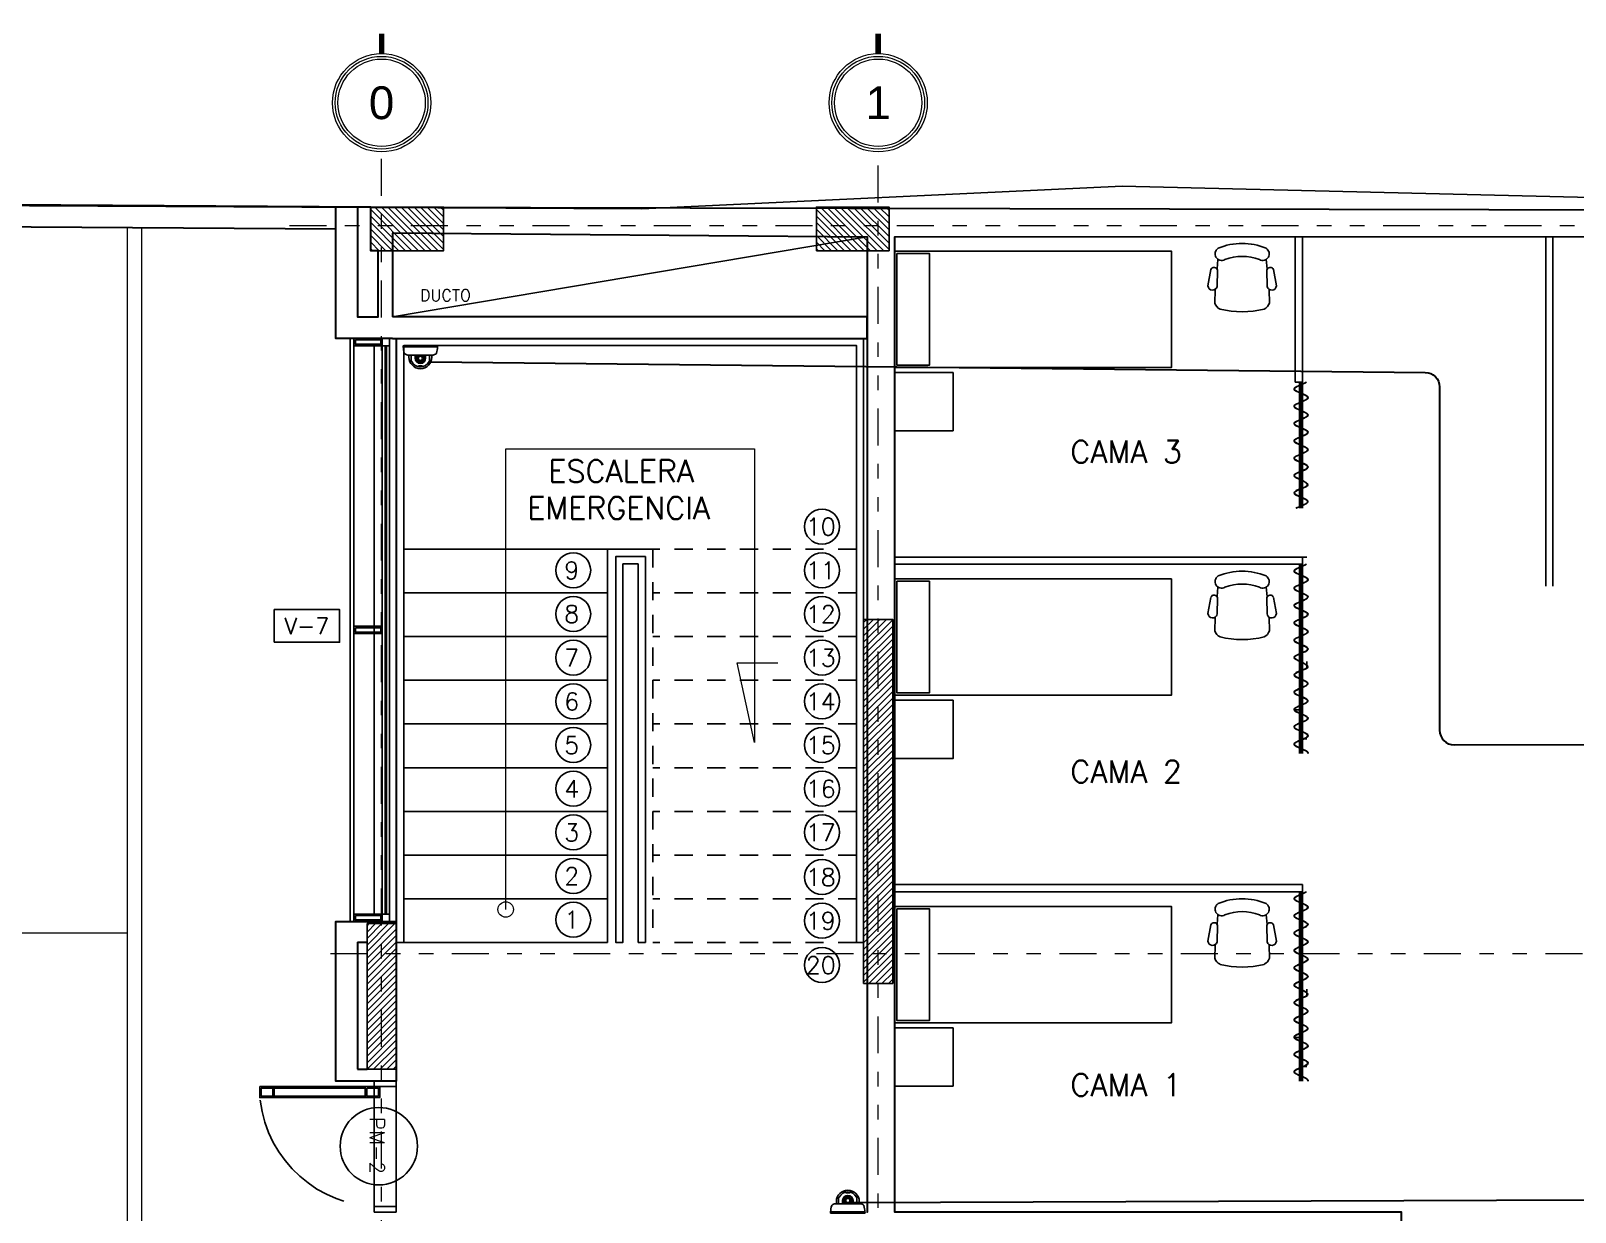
# Model space of a CAD drawing. Header units: millimetres. Extents: x 2056 to 4470, y 1400 to 3101.
# Drawn here: x 2087.92 to 2098.54, y 1544.04 to 1552.15 of the extents above; entities that cross this region are included whole.
import ezdxf
from ezdxf.enums import TextEntityAlignment as Align

# ---------------------------------------------------------------- set-up
doc = ezdxf.new("R2010")
doc.units = ezdxf.units.MM
for name, pattern in [('DIVIDE', [31.75, 12.7, -6.35, 0, -6.35, 0, -6.35]), ('HIDDEN', [9.525, 6.35, -3.175]), ('HIDDEN2', [0.1875, 0.125, -0.0625])]:
    doc.linetypes.add(name, pattern=pattern)
for name, color, linetype in [('0-PROYECCION', 8, 'HIDDEN2'), ('A-252', 252, 'Continuous'), ('A-253', 253, 'Continuous'), ('A-ANNO-DIMS-GRID', 195, 'Continuous'), ('A-ANNO-DOOR', 134, 'Continuous'), ('A-ANNO-GLAZ', 124, 'Continuous'), ('A-ANNO-TEXT', 190, 'Continuous'), ('A-COLS', 6, 'Continuous'), ('A-COLS-HTCH', 8, 'Continuous'), ('A-DOOR', 154, 'Continuous'), ('A-DUCT', 251, 'Continuous'), ('A-FLOR-STRS', 2, 'Continuous'), ('A-FURN', 252, 'Continuous'), ('A-GRID-COLS', 75, 'DIVIDE'), ('A-PLAN-2', 4, 'Continuous'), ('A-WALL-SILL', 205, 'Continuous'), ('Cableado', 134, 'Continuous'), ('Camara', 11, 'Continuous')]:
    doc.layers.add(name, color=color, linetype=linetype)
for name, color, linetype, lineweight in [('A-PL6', 8, 'Continuous', 15), ('A-WALL', 16, 'Continuous', 30), ('PL MUEBLES', 251, 'Continuous', 13)]:
    doc.layers.add(name, color=color, linetype=linetype, lineweight=lineweight)
doc.styles.add('NUEVO', font='SIMPLEX')
doc.styles.add('ROMAN', font='arial.ttf')
doc.styles.add('ROMANS', font='romans')
doc.linetypes.add('ZIGZAG', pattern='A,0.0001,-0.2,[131,ltypeshp.shx,S=0.2,R=0,X=-0.2,Y=0],-0.4,[131,ltypeshp.shx,S=0.2,R=180,X=0.2,Y=0],-0.2', length=0.8001)

# ---------------------------------------------------------------- blocks, each defined once
blk = doc.blocks.new('CAMA 0.80')
at = {"ltscale": 0.02}
blk.add_lwpolyline([(0, 0), (0, -0.8), (1.9, -0.8), (1.9, 0), (0, 0)], dxfattribs=at)
for points in [[(0.014, -0.016), (0.237, -0.016), (0.237, -0.784), (0.014, -0.784)], [(0, -0.834), (0.4, -0.834), (0.4, -1.234), (0, -1.234)]]:
    blk.add_lwpolyline(points, close=True, dxfattribs=at)
blk = doc.blocks.new('SILLA 8')
for p, q in [((0.29, 0.215), (0.179, 0.235)), ((0.06, 0.188), (0.152, 0.185)), ((0.286, 0.169), (0.174, 0.172)), ((0.295, 0.172), (0.36, 0.166)), ((0.06, -0.188), (0.152, -0.185)), ((0.286, -0.169), (0.174, -0.172)), ((0.295, -0.172), (0.36, -0.166)), ((0.29, -0.215), (0.179, -0.235))]:
    blk.add_line(p, q)
for centre, radius, start, end in [((0.181, 0.203), 0.032, 93.5132, 255.9932), ((0.281, 0.193), 0.0242, 282.2827, 67.7765), ((0.616, 0), 0.616, 165.758, 194.242), ((0.076, 0.128), 0.0612, 104.5083, 157.5673), ((0.398, 0.141), 0.0452, 31.265, 209.6825), ((0.038, 0), 0.343, 339.7134, 20.2866), ((0.044, 0), 0.426, 337.2611, 22.7389), ((0.076, -0.128), 0.0612, 202.4327, 255.4917), ((0.181, -0.203), 0.032, 104.0068, 266.4868), ((0.281, -0.193), 0.0242, 292.2235, 77.7173), ((0.398, -0.141), 0.0452, 150.3175, 328.735)]:
    blk.add_arc(centre, radius, start, end)
blk = doc.blocks.new('A$C27043152')
at = {"ltscale": 0.02, "rotation": 90.00000000000938}
blk.add_blockref('SILLA 8', (2.386, 0.817), dxfattribs=at)
at = {"linetype": 'ZIGZAG', "ltscale": 0.2}
blk.add_blockref('CAMA 0.80', (0, 1.234), dxfattribs=at)
blk = doc.blocks.new('escalera de emergencia')
at = {"layer": '0-PROYECCION'}
for p, q in [((3.16, 2.4), (1.76, 2.4)), ((1.76, 2.4), (1.76, -0.3)), ((3.16, 2.1), (1.76, 2.1)), ((3.16, 1.8), (1.76, 1.8)), ((3.16, 1.5), (1.76, 1.5)), ((3.16, 1.2), (1.76, 1.2)), ((3.16, 0.9), (1.76, 0.9)), ((3.16, 0.6), (1.76, 0.6)), ((3.16, 0.3), (1.76, 0.3)), ((3.16, 0), (1.76, 0)), ((3.16, -0.3), (1.76, -0.3))]:
    blk.add_line(p, q, dxfattribs=at)
at = {"layer": 'A-ANNO-GLAZ', "ltscale": 1.5, "elevation": 0}
for points in [[(-0.293, 3.848), (-0.098, 3.848), (-0.098, 3.798), (-0.293, 3.798), (-0.293, 3.848)], [(-0.068, 3.798), (-0.068, -0.106), (-0.078, -0.106), (-0.078, 3.798), (-0.068, 3.798)], [(-0.293, 1.871), (-0.098, 1.871), (-0.098, 1.821), (-0.293, 1.821), (-0.293, 1.871)], [(-0.293, -0.106), (-0.098, -0.106), (-0.098, -0.156), (-0.293, -0.156), (-0.293, -0.106)]]:
    blk.add_lwpolyline(points, dxfattribs=at)
for points in [[(-0.283, 3.838), (-0.108, 3.838), (-0.108, 3.808), (-0.283, 3.808)], [(-0.098, 3.798), (-0.048, 3.798), (-0.048, 3.848), (-0.098, 3.848)], [(-0.098, -0.106), (-0.098, 3.798), (-0.048, 3.798), (-0.048, -0.106)], [(-0.283, 1.861), (-0.108, 1.861), (-0.108, 1.831), (-0.283, 1.831)], [(-0.098, -0.106), (-0.048, -0.106), (-0.048, -0.156), (-0.098, -0.156)], [(-0.283, -0.116), (-0.108, -0.116), (-0.108, -0.146), (-0.283, -0.146)]]:
    blk.add_lwpolyline(points, close=True, dxfattribs=at)
at = {"layer": 'A-ANNO-TEXT'}
for centre in [(2.924, 2.556), (1.214, 2.256), (2.924, 2.256), (1.214, 1.956), (2.924, 1.956), (1.214, 1.656), (2.924, 1.656), (1.214, 1.356), (2.924, 1.356), (1.214, 1.056), (2.924, 1.056), (1.214, 0.756), (2.924, 0.756), (1.214, 0.456), (2.924, 0.456), (1.214, 0.156), (2.924, 0.149), (1.214, -0.144), (2.924, -0.151), (2.924, -0.456)]:
    blk.add_circle(centre, 0.12, dxfattribs=at)
at = {"layer": 'A-FLOR-STRS'}
for p, q in [((1.45, 2.4), (0.05, 2.4)), ((1.45, -0.3), (1.45, 2.4)), ((1.45, 2.4), (1.76, 2.4)), ((0.05, 2.1), (1.45, 2.1)), ((0.05, 1.8), (1.45, 1.8)), ((0.05, 1.5), (1.45, 1.5)), ((0.05, 1.2), (1.45, 1.2)), ((0.05, 0.9), (1.45, 0.9)), ((0.05, 0.6), (1.45, 0.6)), ((0.05, 0.3), (1.45, 0.3)), ((0.05, 0), (1.45, 0)), ((0.05, -0.3), (1.45, -0.3))]:
    blk.add_line(p, q, dxfattribs=at)
at = {"layer": 'A-FURN'}
for points in [[(0.05, -0.3), (0, -0.3), (0, 3.848), (3.21, 3.848), (3.21, -0.3), (3.16, -0.3), (3.16, 3.8), (0.05, 3.8), (0.05, -0.3)], [(1.66, -0.3), (1.71, -0.3), (1.71, 2.35), (1.506, 2.35), (1.506, -0.3), (1.556, -0.3), (1.556, 2.3), (1.66, 2.3)]]:
    blk.add_lwpolyline(points, close=True, dxfattribs=at)
at = {"layer": 'A-PLAN-2', "ltscale": 1.5, "elevation": 0}
blk.add_lwpolyline([(-0.318, 3.848), (-0.318, -0.156), (-0.293, -0.156), (-0.293, 3.848), (-0.318, 3.848)], dxfattribs=at)
at = {"layer": 'A-WALL-SILL', "elevation": 0}
for points in [[(-0.048, -0.156), (-0.003, -0.156), (-0.003, 3.848), (-0.048, 3.848)], [(-0.153, 3.798), (-0.153, -0.106)]]:
    blk.add_lwpolyline(points, dxfattribs=at)
at = {"layer": 'PL MUEBLES'}
for p, q in [((0.75, -0.074), (0.75, 3.089)), ((0.75, 3.089), (1.903, 3.089))]:
    blk.add_line(p, q, dxfattribs=at)
at = {"layer": 'PL MUEBLES', "linetype": 'HIDDEN'}
blk.add_lwpolyline([(1.903, 3.089), (2.46, 3.089), (2.46, 1.074), (2.34, 1.619), (2.62, 1.619)], dxfattribs=at)
at = {"layer": 'PL MUEBLES'}
blk.add_circle((0.75, -0.074), 0.0532, dxfattribs=at)
at = {"layer": 'A-ANNO-TEXT', "style": 'ROMANS'}
for s, height, p in [('ESCALERA', 0.1527, (1.544, 2.937)), ('EMERGENCIA', 0.1527, (1.527, 2.684)), ('10', 0.12, (2.915, 2.555)), ('9', 0.12, (1.204, 2.255)), ('11', 0.12, (2.915, 2.255)), ('8', 0.12, (1.204, 1.955)), ('12', 0.12, (2.915, 1.955)), ('7', 0.12, (1.204, 1.655)), ('13', 0.12, (2.915, 1.655)), ('6', 0.12, (1.204, 1.355)), ('14', 0.12, (2.915, 1.355)), ('5', 0.12, (1.204, 1.055)), ('15', 0.12, (2.915, 1.055)), ('4', 0.12, (1.204, 0.755)), ('16', 0.12, (2.915, 0.755)), ('3', 0.12, (1.204, 0.455)), ('17', 0.12, (2.915, 0.455)), ('2', 0.12, (1.204, 0.155)), ('18', 0.12, (2.915, 0.148)), ('1', 0.12, (1.204, -0.145)), ('19', 0.12, (2.915, -0.152)), ('20', 0.12, (2.915, -0.457))]:
    blk.add_text(s, height=height, dxfattribs=at).set_placement(p, align=Align.MIDDLE)
blk = doc.blocks.new('EJE NUMERO')
at = {"color": 0, "linetype": 'Continuous', "lineweight": 9, "const_width": 0.1}
blk.add_lwpolyline([(0, 1.7), (0, 2.068)], dxfattribs=at)
at = {"color": 0, "linetype": 'Continuous', "lineweight": 9}
for radius in [0.9, 0.85, 0.8]:
    blk.add_circle((0, 0.8), radius, dxfattribs=at)
at = {"lineweight": 9, "style": 'ROMAN'}
blk.add_attdef('1', (-0.199, 0.527), '', height=0.6, dxfattribs=at)
blk = doc.blocks.new('EJES 1 PISO')
at = {"layer": 'A-COLS-HTCH'}
h = blk.add_hatch(dxfattribs=at)
h.set_pattern_fill('ANSI31', color=256, scale=0.01, angle=90, style=0)
h.set_pattern_definition([(135, (1733142.629528, -989011.839646), (-0.02245064030267, -0.02245064030267), [])])
h.paths.add_polyline_path([(-3.487, 36.408), (-3.487, 36.708), (-2.987, 36.708), (-2.987, 36.408)])
h = blk.add_hatch(dxfattribs=at)
h.set_pattern_fill('ANSI31', color=256, scale=0.01, angle=90, style=0)
h.set_pattern_definition([(135, (1733145.69135, -989011.839646), (-0.02245064030267, -0.02245064030267), [])])
h.paths.add_polyline_path([(-0.425, 36.408), (-0.425, 36.708), (0.075, 36.708), (0.075, 36.408)])
h = blk.add_hatch(dxfattribs=at)
h.set_pattern_fill('ANSI31', color=256, scale=0.01, style=0)
h.set_pattern_definition([(45, (-989048.451113, -1733114.360336), (-0.02245064030267, 0.02245064030267), [])])
h.paths.add_polyline_path([(-0.1, 33.875), (0.1, 33.875), (0.1, 31.375), (-0.1, 31.375)])
h = blk.add_hatch(dxfattribs=at)
h.set_pattern_fill('ANSI31', color=256, scale=0.01, style=0)
h.set_pattern_definition([(45, (-989051.864602, -1733114.33033), (-0.02245064030267, 0.02245064030267), [])])
h.paths.add_polyline_path([(-3.513, 31.786), (-3.313, 31.786), (-3.313, 30.786), (-3.513, 30.786)])
at = {"layer": 'A-COLS'}
for points, elevation in [([(-3.487, 36.408), (-3.487, 36.708), (-2.987, 36.708), (-2.987, 36.408)], -0.229), ([(-3.513, 31.786), (-3.313, 31.786), (-3.313, 30.786), (-3.513, 30.786)], 0)]:
    blk.add_lwpolyline(points, close=True, dxfattribs=dict(at, elevation=elevation))
for points in [[(-0.425, 36.408), (-0.425, 36.708), (0.075, 36.708), (0.075, 36.408)], [(-0.1, 33.875), (0.1, 33.875), (0.1, 31.375), (-0.1, 31.375)]]:
    blk.add_lwpolyline(points, close=True, dxfattribs=at)
at = {"layer": 'A-GRID-COLS', "lineweight": 9, "ltscale": 0.02}
for p, q in [((-3.413, 27.599), (-3.413, 37.086)), ((0, 0), (0, 37.056))]:
    blk.add_line(p, q, dxfattribs=at)
for points in [[(-4.046, 36.581), (21.433, 36.581)], [(-3.765, 31.581), (21.433, 31.581)]]:
    blk.add_lwpolyline(points, dxfattribs=at)
at = {"layer": 'A-ANNO-DIMS-GRID'}
ref = blk.add_blockref('EJE NUMERO', (-3.413, 37.124), dxfattribs=dict(at, xscale=0.375, yscale=0.3749999850988388, zscale=0.375))
ref.add_attrib('1', '0', dxfattribs={"layer": '0', "lineweight": 9, "height": 0.225, "style": 'ROMAN'}).set_placement((-3.413, 37.424), align=Align.MIDDLE_CENTER)
ref = blk.add_blockref('EJE NUMERO', (0, 37.124), dxfattribs=dict(at, xscale=0.375, yscale=0.3749999850988388, zscale=0.375))
ref.add_attrib('1', '1', dxfattribs={"layer": '0', "lineweight": 9, "height": 0.225, "style": 'ROMAN'}).set_placement((0, 37.424), align=Align.MIDDLE_CENTER)
blk = doc.blocks.new('PUERTA METALICA 90')
at = {"color": 251, "linetype": 'HIDDEN', "ltscale": 0.35}
for p, q in [((0, -0.862), (0, -0.038)), ((0.15, -0.862), (0.15, -0.038)), ((0.212, -0.787), (0.837, -0.787)), ((0.212, -0.862), (0.837, -0.862))]:
    blk.add_line(p, q, dxfattribs=at)
for points in [[(0, -0.038), (0.15, -0.038), (0.15, -0.038), (0.15, 0), (0, 0), (0, -0.038)], [(0.202, -0.852), (0.122, -0.852), (0.122, -0.797), (0.202, -0.797)], [(0.212, -0.797), (0.212, -0.852), (0.212, -0.852), (0.837, -0.852), (0.837, -0.797), (0.212, -0.797)], [(0.927, -0.852), (0.847, -0.852), (0.847, -0.797), (0.927, -0.797)], [(0, -0.862), (0.15, -0.862), (0.15, -0.862), (0.15, -0.9), (0, -0.9), (0, -0.862)]]:
    blk.add_lwpolyline(points, close=True)
for points in [[(0.212, -0.862), (0.112, -0.862), (0.112, -0.787), (0.212, -0.787), (0.212, -0.862)], [(0.937, -0.862), (0.837, -0.862), (0.837, -0.787), (0.937, -0.787), (0.937, -0.862)]]:
    blk.add_lwpolyline(points)
at = {"color": 251, "linetype": 'HIDDEN', "ltscale": 0.15}
blk.add_arc((0.111, -0.866), 0.829, 6.7271, 89.8998, dxfattribs=at)
blk = doc.blocks.new('N-PUE')
blk.add_circle((0, 0), 0.00332)
at = {"style": 'NUEVO'}
blk.add_attdef('PUE', text='', height=0.0015, dxfattribs=at).set_placement((-0.00006, -0.00013), align=Align.MIDDLE)
blk = doc.blocks.new('V')
blk.add_lwpolyline([(-0.003, -0.003), (-0.003, 0), (0.003, 0), (0.003, -0.003)], close=True)
at = {"style": 'NUEVO', "flags": 4}
blk.add_attdef('VEN', text='', height=0.0015, dxfattribs=at).set_placement((0, -0.0015), align=Align.MIDDLE)
blk = doc.blocks.new('lote')
at = {"layer": 'A-252'}
blk.add_lwpolyline([(-0.375, 49.905), (7.108, 49.863), (10.408, 50.016), (15.054, 49.898), (25.409, 49.965), (28.021, 50.037), (33.37, 50.224), (33.837, 36.855), (33.651, 33.418), (33.389, 19.765), (33.242, 13.607), (28.462, 13.306), (24.689, 13.069), (16.727, 12.496), (9.254, 12.098), (2.53, 11.676)], dxfattribs=at)
blk = doc.blocks.new('Camara-B')
at = {"layer": 'Camara'}
for points in [[(-0.0297, 0.0145), (-0.0298, 0.016), (0.0293, 0.016), (0.0292, 0.0145)], [(0.0292, 0.0145), (0.0292, 0.0143), (-0.0297, 0.0143), (-0.0297, 0.0145)]]:
    blk.add_lwpolyline(points, close=True, dxfattribs=at)
for points in [[(-0.0297, 0.0139, 0.072126), (-0.0279, 0.0033, 0.171597), (-0.0271, 0.0023, 0.084432), (-0.022, 0.0001, 0.060784), (-0.0216, 0), (0.021, 0, 0.060784), (0.0215, 0.0001, 0.084432), (0.0266, 0.0023, 0.171597), (0.0274, 0.0033, 0.072126), (0.0292, 0.0139)], [(-0.0199, 0), (-0.0199, -0.0037, 1), (0.0194, -0.0037), (0.0194, 0)], [(-0.015, -0.011, 0.641525), (0.0145, -0.011), (0.0155, -0.0107), (0.0155, 0), (0.0087, 0), (0.0087, -0.0054, -1), (-0.0092, -0.0054), (-0.0092, 0), (-0.016, 0), (-0.016, -0.0107)], [(-0.0067, 0), (-0.0067, -0.0054, 1), (0.0062, -0.0054), (0.0062, 0), (0.0058, 0), (0.0058, -0.0054, -1), (-0.0063, -0.0054), (-0.0063, 0)], [(0.0029, -0.0006), (0.0029, -0.0008, -0.541232), (0.0027, -0.0009, 0.302819), (-0.0033, -0.0009, -0.541232), (-0.0034, -0.0008), (-0.0034, -0.0006, 3.288548)], [(0.0027, -0.0189, 1), (0.0027, -0.0184), (-0.0032, -0.0184, 1), (-0.0032, -0.0189)], [(0.0021, -0.0194, 1), (0.0021, -0.019), (-0.0026, -0.019, 1), (-0.0026, -0.0194)], [(0.0015, -0.02, 1), (0.0015, -0.0195), (-0.002, -0.0195, 1), (-0.002, -0.02)]]:
    blk.add_lwpolyline(points, format="xyb", close=True, dxfattribs=at)
blk.add_circle((-0.0003, -0.0055), 0.00358, dxfattribs=at)

msp = doc.modelspace()

# ---------------------------------------------------------------- linework, layer by layer
at = {"layer": 'A-DUCT', "elevation": 0}
msp.add_lwpolyline([(2093.672, 1550.739), (2090.409, 1550.189)], dxfattribs=at)
at = {"layer": 'A-FURN'}
for p, q in [((2096.612, 1549.739), (2096.612, 1550.739)), ((2096.662, 1549.739), (2096.662, 1550.739)), ((2098.334, 1550.739), (2098.334, 1548.339)), ((2098.384, 1550.739), (2098.384, 1548.339)), ((2096.642, 1548.539), (2096.692, 1548.539)), ((2096.662, 1548.489), (2096.662, 1548.539)), ((2096.642, 1547.289), (2096.692, 1547.289)), ((2096.662, 1546.239), (2096.662, 1546.289)), ((2096.642, 1545.039), (2096.692, 1545.039))]:
    msp.add_line(p, q, dxfattribs=at)
for points in [[(2096.662, 1549.739), (2096.612, 1549.739)], [(2096.642, 1549.739), (2096.642, 1548.874)], [(2096.652, 1549.739), (2096.652, 1548.874)], [(2096.662, 1549.739), (2096.662, 1548.874)], [(2096.662, 1548.539), (2093.862, 1548.539)], [(2096.662, 1548.489), (2093.862, 1548.489), (2093.862, 1548.539)], [(2096.642, 1548.489), (2096.642, 1547.189)], [(2096.652, 1548.489), (2096.652, 1547.189)], [(2096.662, 1548.489), (2096.662, 1547.189)], [(2096.692, 1547.821), (2096.692, 1547.771)], [(2096.662, 1547.489), (2096.612, 1547.489)], [(2096.662, 1546.289), (2093.862, 1546.289)], [(2096.662, 1546.239), (2093.862, 1546.239), (2093.862, 1546.289)], [(2096.642, 1546.239), (2096.642, 1544.939)], [(2096.652, 1546.239), (2096.652, 1544.939)], [(2096.662, 1546.239), (2096.662, 1544.939)], [(2096.692, 1545.571), (2096.692, 1545.521)], [(2096.662, 1545.239), (2096.612, 1545.239)]]:
    msp.add_lwpolyline(points, dxfattribs=at)
for points, knots in [([(2096.69, 1549.739), (2096.678, 1549.732), (2096.659, 1549.725), (2096.619, 1549.708), (2096.601, 1549.699), (2096.612, 1549.681), (2096.637, 1549.671), (2096.681, 1549.653), (2096.7, 1549.644), (2096.702, 1549.624), (2096.683, 1549.616), (2096.642, 1549.598), (2096.619, 1549.59), (2096.601, 1549.573), (2096.609, 1549.565), (2096.644, 1549.548), (2096.669, 1549.539), (2096.698, 1549.523), (2096.705, 1549.515), (2096.691, 1549.5), (2096.675, 1549.493), (2096.637, 1549.477), (2096.613, 1549.468), (2096.599, 1549.448), (2096.63, 1549.436), (2096.681, 1549.415), (2096.701, 1549.406), (2096.701, 1549.385), (2096.681, 1549.377), (2096.638, 1549.359), (2096.615, 1549.35), (2096.598, 1549.33), (2096.624, 1549.319), (2096.681, 1549.295), (2096.709, 1549.283), (2096.688, 1549.258), (2096.65, 1549.246), (2096.61, 1549.226), (2096.601, 1549.219), (2096.616, 1549.204), (2096.636, 1549.195), (2096.677, 1549.178), (2096.698, 1549.17), (2096.704, 1549.15), (2096.686, 1549.141), (2096.644, 1549.123), (2096.62, 1549.114), (2096.601, 1549.097), (2096.608, 1549.091), (2096.641, 1549.074), (2096.665, 1549.064), (2096.695, 1549.045), (2096.703, 1549.036), (2096.69, 1549.021), (2096.673, 1549.016), (2096.634, 1549.001), (2096.612, 1548.991), (2096.597, 1548.966), (2096.671, 1548.948), (2096.705, 1548.922), (2096.701, 1548.913), (2096.674, 1548.897), (2096.654, 1548.89), (2096.63, 1548.879), (2096.625, 1548.877), (2096.621, 1548.874)], [0.304939, 0.304939, 0.304939, 0.304939, 0.346742, 0.346742, 0.401443, 0.401443, 0.456144, 0.456144, 0.505571, 0.505571, 0.554997, 0.554997, 0.604424, 0.604424, 0.653917, 0.653917, 0.70341, 0.70341, 0.743615, 0.743615, 0.783819, 0.783819, 0.835293, 0.835293, 0.906056, 0.906056, 0.95695, 0.95695, 1.007843, 1.007843, 1.058736, 1.058736, 1.125977, 1.125977, 1.193217, 1.193217, 1.260458, 1.260458, 1.307025, 1.307025, 1.353593, 1.353593, 1.403919, 1.403919, 1.454245, 1.454245, 1.504571, 1.504571, 1.552747, 1.552747, 1.600923, 1.600923, 1.642229, 1.642229, 1.683535, 1.683535, 1.734655, 1.734655, 1.837353, 1.837353, 1.880783, 1.880783, 1.924213, 1.924213, 1.938816, 1.938816, 1.938816, 1.938816]), ([(2096.688, 1549.739), (2096.679, 1549.734), (2096.642, 1549.718), (2096.581, 1549.693), (2096.652, 1549.663), (2096.724, 1549.634), (2096.652, 1549.604), (2096.581, 1549.574), (2096.652, 1549.544), (2096.724, 1549.515), (2096.652, 1549.485), (2096.581, 1549.455), (2096.652, 1549.425), (2096.724, 1549.396), (2096.652, 1549.366), (2096.581, 1549.336), (2096.652, 1549.306), (2096.724, 1549.277), (2096.652, 1549.247), (2096.581, 1549.217), (2096.652, 1549.187), (2096.724, 1549.158), (2096.652, 1549.128), (2096.581, 1549.098), (2096.653, 1549.07), (2096.721, 1549.032), (2096.651, 1549.01), (2096.581, 1548.979), (2096.652, 1548.949), (2096.724, 1548.92), (2096.664, 1548.895), (2096.628, 1548.88), (2096.618, 1548.874)], [0.306586, 0.306586, 0.306586, 0.306586, 0.337791, 0.394079, 0.450388, 0.506675, 0.562985, 0.619272, 0.675582, 0.731869, 0.788179, 0.844466, 0.900776, 0.957063, 1.013373, 1.06966, 1.12597, 1.182257, 1.238567, 1.294854, 1.351164, 1.407451, 1.463761, 1.520048, 1.576358, 1.633893, 1.685873, 1.742161, 1.79847, 1.854758, 1.911067, 1.940317, 1.940317, 1.940317, 1.940317]), ([(2096.69, 1548.489), (2096.678, 1548.482), (2096.659, 1548.475), (2096.619, 1548.458), (2096.601, 1548.449), (2096.612, 1548.431), (2096.637, 1548.421), (2096.681, 1548.403), (2096.7, 1548.394), (2096.702, 1548.374), (2096.683, 1548.366), (2096.642, 1548.348), (2096.619, 1548.34), (2096.601, 1548.323), (2096.609, 1548.315), (2096.644, 1548.298), (2096.669, 1548.289), (2096.698, 1548.273), (2096.705, 1548.265), (2096.691, 1548.25), (2096.675, 1548.243), (2096.637, 1548.227), (2096.613, 1548.218), (2096.599, 1548.198), (2096.63, 1548.186), (2096.681, 1548.165), (2096.701, 1548.156), (2096.701, 1548.135), (2096.681, 1548.127), (2096.638, 1548.109), (2096.615, 1548.1), (2096.598, 1548.08), (2096.624, 1548.069), (2096.681, 1548.045), (2096.709, 1548.033), (2096.688, 1548.008), (2096.65, 1547.996), (2096.61, 1547.976), (2096.601, 1547.969), (2096.616, 1547.954), (2096.636, 1547.945), (2096.677, 1547.928), (2096.698, 1547.92), (2096.704, 1547.9), (2096.686, 1547.891), (2096.644, 1547.873), (2096.62, 1547.864), (2096.601, 1547.847), (2096.608, 1547.841), (2096.641, 1547.824), (2096.665, 1547.814), (2096.695, 1547.795), (2096.703, 1547.786), (2096.69, 1547.771), (2096.673, 1547.766), (2096.634, 1547.751), (2096.612, 1547.741), (2096.597, 1547.716), (2096.671, 1547.698), (2096.705, 1547.672), (2096.701, 1547.663), (2096.674, 1547.647), (2096.654, 1547.64), (2096.617, 1547.623), (2096.603, 1547.615), (2096.61, 1547.6), (2096.63, 1547.591), (2096.672, 1547.573), (2096.693, 1547.565), (2096.712, 1547.536), (2096.635, 1547.518), (2096.601, 1547.491), (2096.607, 1547.484), (2096.641, 1547.466), (2096.667, 1547.457), (2096.697, 1547.441), (2096.705, 1547.433), (2096.693, 1547.418), (2096.677, 1547.411), (2096.638, 1547.395), (2096.614, 1547.385), (2096.599, 1547.365), (2096.627, 1547.354), (2096.68, 1547.332), (2096.703, 1547.323), (2096.7, 1547.3), (2096.675, 1547.291), (2096.629, 1547.272), (2096.606, 1547.262), (2096.605, 1547.245), (2096.627, 1547.235), (2096.674, 1547.215), (2096.698, 1547.206), (2096.701, 1547.193), (2096.701, 1547.191), (2096.7, 1547.189)], [0.304939, 0.304939, 0.304939, 0.304939, 0.346742, 0.346742, 0.401443, 0.401443, 0.456144, 0.456144, 0.505571, 0.505571, 0.554997, 0.554997, 0.604424, 0.604424, 0.653917, 0.653917, 0.70341, 0.70341, 0.743615, 0.743615, 0.783819, 0.783819, 0.835293, 0.835293, 0.906056, 0.906056, 0.95695, 0.95695, 1.007843, 1.007843, 1.058736, 1.058736, 1.125977, 1.125977, 1.193217, 1.193217, 1.260458, 1.260458, 1.307025, 1.307025, 1.353593, 1.353593, 1.403919, 1.403919, 1.454245, 1.454245, 1.504571, 1.504571, 1.552747, 1.552747, 1.600923, 1.600923, 1.642229, 1.642229, 1.683535, 1.683535, 1.734655, 1.734655, 1.837353, 1.837353, 1.880783, 1.880783, 1.924213, 1.924213, 1.973184, 1.973184, 2.022155, 2.022155, 2.071852, 2.071852, 2.174348, 2.174348, 2.224606, 2.224606, 2.274863, 2.274863, 2.315233, 2.315233, 2.355602, 2.355602, 2.40764, 2.40764, 2.476854, 2.476854, 2.532014, 2.532014, 2.587174, 2.587174, 2.642335, 2.642335, 2.697495, 2.697495, 2.752655, 2.752655, 2.762791, 2.762791, 2.762791, 2.762791]), ([(2096.688, 1548.489), (2096.679, 1548.484), (2096.642, 1548.468), (2096.581, 1548.443), (2096.652, 1548.413), (2096.724, 1548.384), (2096.652, 1548.354), (2096.581, 1548.324), (2096.652, 1548.294), (2096.724, 1548.265), (2096.652, 1548.235), (2096.581, 1548.205), (2096.652, 1548.175), (2096.724, 1548.146), (2096.652, 1548.116), (2096.581, 1548.086), (2096.652, 1548.056), (2096.724, 1548.027), (2096.652, 1547.997), (2096.581, 1547.967), (2096.652, 1547.937), (2096.724, 1547.908), (2096.652, 1547.878), (2096.581, 1547.848), (2096.653, 1547.82), (2096.721, 1547.782), (2096.651, 1547.76), (2096.581, 1547.729), (2096.652, 1547.699), (2096.724, 1547.67), (2096.652, 1547.64), (2096.581, 1547.61), (2096.652, 1547.58), (2096.724, 1547.551), (2096.652, 1547.521), (2096.581, 1547.491), (2096.652, 1547.461), (2096.724, 1547.432), (2096.652, 1547.402), (2096.581, 1547.372), (2096.652, 1547.342), (2096.724, 1547.313), (2096.652, 1547.283), (2096.581, 1547.253), (2096.652, 1547.223), (2096.704, 1547.202), (2096.7, 1547.191), (2096.699, 1547.189)], [0.306586, 0.306586, 0.306586, 0.306586, 0.337791, 0.394079, 0.450388, 0.506675, 0.562985, 0.619272, 0.675582, 0.731869, 0.788179, 0.844466, 0.900776, 0.957063, 1.013373, 1.06966, 1.12597, 1.182257, 1.238567, 1.294854, 1.351164, 1.407451, 1.463761, 1.520048, 1.576358, 1.633893, 1.685873, 1.742161, 1.79847, 1.854758, 1.911067, 1.967355, 2.023664, 2.079951, 2.136261, 2.192548, 2.248858, 2.305145, 2.361455, 2.417742, 2.474052, 2.530339, 2.586649, 2.642936, 2.699246, 2.755533, 2.763496, 2.763496, 2.763496, 2.763496]), ([(2096.69, 1546.239), (2096.678, 1546.232), (2096.659, 1546.225), (2096.619, 1546.208), (2096.601, 1546.199), (2096.612, 1546.181), (2096.637, 1546.171), (2096.681, 1546.153), (2096.7, 1546.144), (2096.702, 1546.124), (2096.683, 1546.116), (2096.642, 1546.098), (2096.619, 1546.09), (2096.601, 1546.073), (2096.609, 1546.065), (2096.644, 1546.048), (2096.669, 1546.039), (2096.698, 1546.023), (2096.705, 1546.015), (2096.691, 1546), (2096.675, 1545.993), (2096.637, 1545.977), (2096.613, 1545.968), (2096.599, 1545.948), (2096.63, 1545.936), (2096.681, 1545.915), (2096.701, 1545.906), (2096.701, 1545.885), (2096.681, 1545.877), (2096.638, 1545.859), (2096.615, 1545.85), (2096.598, 1545.83), (2096.624, 1545.819), (2096.681, 1545.795), (2096.709, 1545.783), (2096.688, 1545.758), (2096.65, 1545.746), (2096.61, 1545.726), (2096.601, 1545.719), (2096.616, 1545.704), (2096.636, 1545.695), (2096.677, 1545.678), (2096.698, 1545.67), (2096.704, 1545.65), (2096.686, 1545.641), (2096.644, 1545.623), (2096.62, 1545.614), (2096.601, 1545.597), (2096.608, 1545.591), (2096.641, 1545.574), (2096.665, 1545.564), (2096.695, 1545.545), (2096.703, 1545.536), (2096.69, 1545.521), (2096.673, 1545.516), (2096.634, 1545.501), (2096.612, 1545.491), (2096.597, 1545.466), (2096.671, 1545.448), (2096.705, 1545.422), (2096.701, 1545.413), (2096.674, 1545.397), (2096.654, 1545.39), (2096.617, 1545.373), (2096.603, 1545.365), (2096.61, 1545.35), (2096.63, 1545.341), (2096.672, 1545.323), (2096.693, 1545.315), (2096.712, 1545.286), (2096.635, 1545.268), (2096.601, 1545.241), (2096.607, 1545.234), (2096.641, 1545.216), (2096.667, 1545.207), (2096.697, 1545.191), (2096.705, 1545.183), (2096.693, 1545.168), (2096.677, 1545.161), (2096.638, 1545.145), (2096.614, 1545.135), (2096.599, 1545.115), (2096.627, 1545.104), (2096.68, 1545.082), (2096.703, 1545.073), (2096.7, 1545.05), (2096.675, 1545.041), (2096.629, 1545.022), (2096.606, 1545.012), (2096.605, 1544.995), (2096.627, 1544.985), (2096.674, 1544.965), (2096.698, 1544.956), (2096.701, 1544.943), (2096.701, 1544.941), (2096.7, 1544.939)], [0.304939, 0.304939, 0.304939, 0.304939, 0.346742, 0.346742, 0.401443, 0.401443, 0.456144, 0.456144, 0.505571, 0.505571, 0.554997, 0.554997, 0.604424, 0.604424, 0.653917, 0.653917, 0.70341, 0.70341, 0.743615, 0.743615, 0.783819, 0.783819, 0.835293, 0.835293, 0.906056, 0.906056, 0.95695, 0.95695, 1.007843, 1.007843, 1.058736, 1.058736, 1.125977, 1.125977, 1.193217, 1.193217, 1.260458, 1.260458, 1.307025, 1.307025, 1.353593, 1.353593, 1.403919, 1.403919, 1.454245, 1.454245, 1.504571, 1.504571, 1.552747, 1.552747, 1.600923, 1.600923, 1.642229, 1.642229, 1.683535, 1.683535, 1.734655, 1.734655, 1.837353, 1.837353, 1.880783, 1.880783, 1.924213, 1.924213, 1.973184, 1.973184, 2.022155, 2.022155, 2.071852, 2.071852, 2.174348, 2.174348, 2.224606, 2.224606, 2.274863, 2.274863, 2.315233, 2.315233, 2.355602, 2.355602, 2.40764, 2.40764, 2.476854, 2.476854, 2.532014, 2.532014, 2.587174, 2.587174, 2.642335, 2.642335, 2.697495, 2.697495, 2.752655, 2.752655, 2.762791, 2.762791, 2.762791, 2.762791]), ([(2096.688, 1546.239), (2096.679, 1546.234), (2096.642, 1546.218), (2096.581, 1546.193), (2096.652, 1546.163), (2096.724, 1546.134), (2096.652, 1546.104), (2096.581, 1546.074), (2096.652, 1546.044), (2096.724, 1546.015), (2096.652, 1545.985), (2096.581, 1545.955), (2096.652, 1545.925), (2096.724, 1545.896), (2096.652, 1545.866), (2096.581, 1545.836), (2096.652, 1545.806), (2096.724, 1545.777), (2096.652, 1545.747), (2096.581, 1545.717), (2096.652, 1545.687), (2096.724, 1545.658), (2096.652, 1545.628), (2096.581, 1545.598), (2096.653, 1545.57), (2096.721, 1545.532), (2096.651, 1545.51), (2096.581, 1545.479), (2096.652, 1545.449), (2096.724, 1545.42), (2096.652, 1545.39), (2096.581, 1545.36), (2096.652, 1545.33), (2096.724, 1545.301), (2096.652, 1545.271), (2096.581, 1545.241), (2096.652, 1545.211), (2096.724, 1545.182), (2096.652, 1545.152), (2096.581, 1545.122), (2096.652, 1545.092), (2096.724, 1545.063), (2096.652, 1545.033), (2096.581, 1545.003), (2096.652, 1544.973), (2096.704, 1544.952), (2096.7, 1544.941), (2096.699, 1544.939)], [0.306586, 0.306586, 0.306586, 0.306586, 0.337791, 0.394079, 0.450388, 0.506675, 0.562985, 0.619272, 0.675582, 0.731869, 0.788179, 0.844466, 0.900776, 0.957063, 1.013373, 1.06966, 1.12597, 1.182257, 1.238567, 1.294854, 1.351164, 1.407451, 1.463761, 1.520048, 1.576358, 1.633893, 1.685873, 1.742161, 1.79847, 1.854758, 1.911067, 1.967355, 2.023664, 2.079951, 2.136261, 2.192548, 2.248858, 2.305145, 2.361455, 2.417742, 2.474052, 2.530339, 2.586649, 2.642936, 2.699246, 2.755533, 2.763496, 2.763496, 2.763496, 2.763496])]:
    msp.add_open_spline(points, degree=3, knots=knots, dxfattribs=at)
at = {"layer": 'A-PL6'}
for points, elevation in [([(2088.587, 1540.76), (2088.587, 1550.802)], 0), ([(2088.687, 1540.76), (2088.687, 1550.801)], 0), ([(2066.945, 1545.957), (2088.587, 1545.957)], -0.229)]:
    msp.add_lwpolyline(points, dxfattribs=dict(at, elevation=elevation))
at = {"layer": 'A-WALL'}
for points, elevation in [([(2090.26, 1550.941), (2066.825, 1551.094), (2066.827, 1531.396), (2086.609, 1531.313), (2086.889, 1526.119), (2086.942, 1520.674), (2087.362, 1515.758)], -0.229), ([(2090.019, 1550.791), (2066.975, 1550.943), (2066.977, 1531.545), (2086.752, 1531.463), (2087.039, 1526.123), (2087.092, 1520.681), (2087.511, 1515.771)], -0.229), ([(2113.16, 1550.472), (2113.31, 1550.472), (2113.31, 1550.892), (2090.261, 1550.94)], 0), ([(2090.406, 1550.766), (2093.672, 1550.739), (2093.672, 1544.039), (2093.672, 1544.039)], 0)]:
    msp.add_lwpolyline(points, dxfattribs=dict(at, elevation=elevation))
for points in [[(2090.409, 1550.039), (2090.019, 1550.039), (2090.019, 1550.94)], [(2090.26, 1550.942), (2090.168, 1550.942), (2090.168, 1550.189), (2090.31, 1550.189), (2090.31, 1550.642), (2090.26, 1550.642), (2090.26, 1550.942)], [(2090.409, 1550.764), (2090.409, 1550.189)], [(2094.222, 1543.919), (2097.222, 1543.919), (2097.222, 1543.179), (2097.342, 1543.179), (2097.342, 1544.039), (2093.862, 1544.039), (2093.862, 1550.739), (2112.947, 1550.742), (2112.947, 1550.527)], [(2090.409, 1550.039), (2093.672, 1550.039), (2093.672, 1550.189), (2090.409, 1550.189)], [(2090.434, 1544.939), (2090.019, 1544.939), (2090.019, 1546.036), (2090.434, 1546.036), (2090.434, 1544.939)], [(2090.169, 1545.894), (2090.169, 1545.021)], [(2090.169, 1545.894), (2090.234, 1545.894)], [(2090.169, 1545.021), (2090.234, 1545.021)], [(2090.28, 1545.021), (2090.28, 1545.021)]]:
    msp.add_lwpolyline(points, dxfattribs=at)
at = {"layer": 'Cableado', "lineweight": 30}
for points in [[(2090.673, 1549.879), (2097.506, 1549.807, -0.411108), (2097.605, 1549.707), (2097.605, 1547.349, 0.414653), (2097.705, 1547.249), (2106.859, 1547.262)], [(2104.461, 1542.558), (2104.461, 1544.043, 0.41527), (2104.361, 1544.143), (2093.538, 1544.104)]]:
    msp.add_lwpolyline(points, format="xyb", dxfattribs=at)

# ---------------------------------------------------------------- block references
msp.add_blockref('escalera de emergencia', (2090.437, 1546.192))
at = {"layer": 'A-253', "rotation": 0.05004741709467889}
msp.add_blockref('lote', (2085.059, 1501.062), dxfattribs=at)
at = {"layer": 'A-ANNO-DIMS-GRID'}
msp.add_blockref('EJES 1 PISO', (2093.747, 1514.235), dxfattribs=at)
at = {"layer": 'A-ANNO-DOOR'}
ref = msp.add_blockref('N-PUE', (2090.315, 1544.492), dxfattribs=dict(at, xscale=80, yscale=80, zscale=80, rotation=270))
ref.add_attrib('PUE', 'PM-2', dxfattribs={"layer": '0', "color": 0, "height": 0.1, "rotation": 270, "style": 'NUEVO'}).set_placement((2090.304, 1544.497), align=Align.MIDDLE)
at = {"layer": 'A-ANNO-GLAZ'}
ref = msp.add_blockref('V', (2089.821, 1548.178), dxfattribs=dict(at, xscale=75, yscale=75, zscale=75))
ref.add_attrib('VEN', 'V-7', dxfattribs={"layer": '0', "color": 0, "height": 0.1125, "style": 'NUEVO', "flags": 4}).set_placement((2089.821, 1548.065), align=Align.MIDDLE)
at = {"layer": 'A-DOOR', "rotation": 180}
msp.add_blockref('PUERTA METALICA 90', (2090.434, 1544.039), dxfattribs=at)
at = {"layer": 'A-FURN'}
for p in [(2093.862, 1549.406), (2093.862, 1547.155), (2093.862, 1544.905)]:
    msp.add_blockref('A$C27043152', p, dxfattribs=at)
at = {"layer": 'Camara', "xscale": 4, "yscale": 4, "zscale": 4}
msp.add_blockref('Camara-B', (2090.602, 1549.926), dxfattribs=at)
at = {"layer": 'Camara', "xscale": 4, "yscale": 4, "zscale": 4, "rotation": 180}
msp.add_blockref('Camara-B', (2093.537, 1544.097), dxfattribs=at)

# ---------------------------------------------------------------- texts
at = {"layer": 'A-ANNO-TEXT', "style": 'ROMANS'}
for s, height, p in [('DUCTO', 0.08, (2090.773, 1550.337)), ('CAMA 3', 0.1527, (2095.451, 1549.262)), ('CAMA 2', 0.1527, (2095.451, 1547.065)), ('CAMA 1', 0.1527, (2095.451, 1544.913))]:
    msp.add_text(s, height=height, dxfattribs=at).set_placement(p, align=Align.MIDDLE)

doc.saveas('drawing.dxf')
